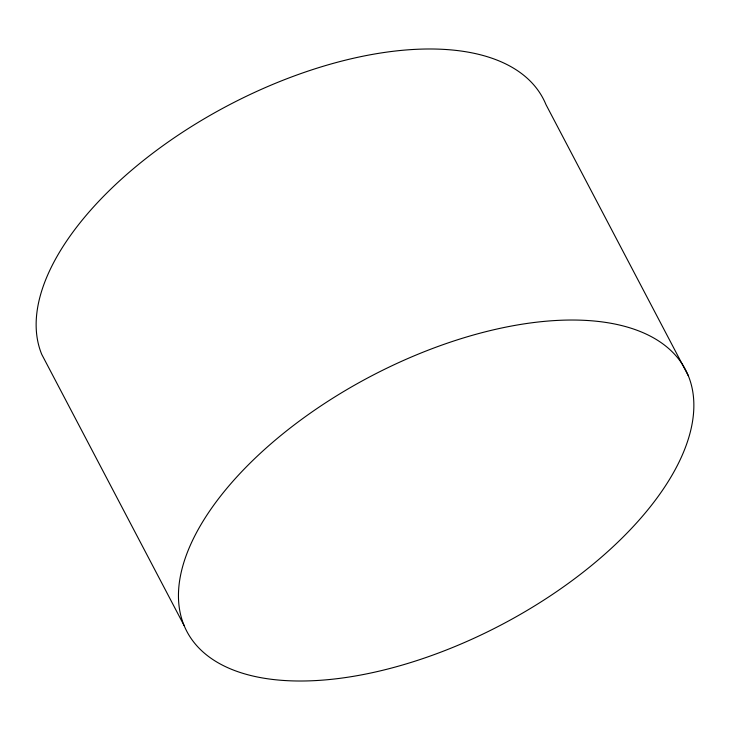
<?xml version="1.0" encoding="UTF-8"?>
<svg xmlns="http://www.w3.org/2000/svg" width="730" height="730" viewBox="0 0 730 730"><rect width="100%" height="100%" fill="white"/><g stroke="black" fill="none" stroke-linecap="round" stroke-linejoin="round"><path stroke-width="1.09" d="M688.262 375.631A281.588 140.37 -27.7 0 0 263.822 450.118A281.588 140.37 -27.7 0 0 356.368 675.816A281.588 140.37 -27.7 0 0 688.262 375.631L545.958 104.582A281.588 140.37 -27.7 0 0 240.416 99.171A281.588 140.37 -27.7 0 0 41.738 354.369L184.042 625.418"/></g></svg>
